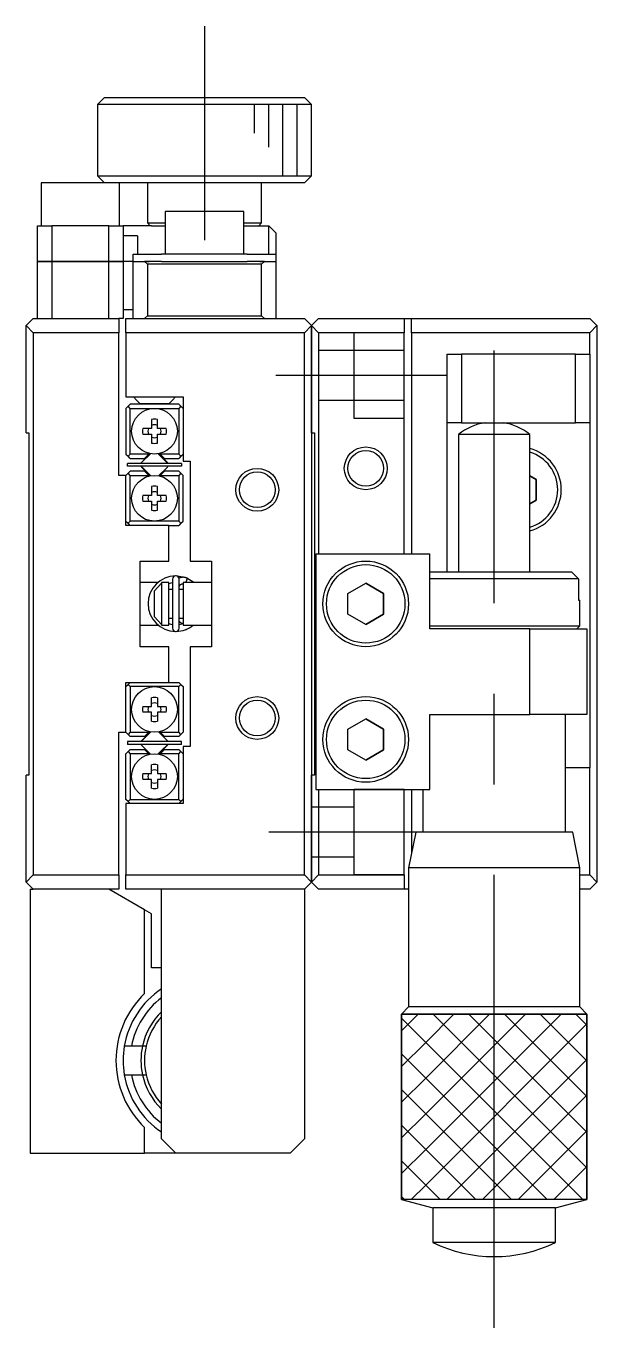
# Model space of a CAD drawing. Extents: x 196 to 549, y -29 to 204.
# Drawn here: x 232.3 to 272.3, y 59.8 to 151.1 of the extents above; entities that cross this region are included whole.
import ezdxf

# ---------------------------------------------------------------- set-up
doc = ezdxf.new("R2010")
doc.units = 0
doc.linetypes.add('CENTER', pattern=[50.8, 31.75, -6.35, 6.35, -6.35])
doc.linetypes.add('DASHED', pattern=[19.05, 12.7, -6.35])
doc.layers.get('0').update_dxf_attribs({"linetype": 'CONTINUOUS'})
doc.layers.add('CENTER', color=1, linetype='CENTER')

msp = doc.modelspace()

# ---------------------------------------------------------------- linework, layer by layer
at = {"color": 7, "linetype": 'CONTINUOUS'}
for p, q in [((237.811, 146.097), (237.311, 145.597)), ((237.811, 146.097), (251.811, 146.097)), ((251.811, 146.097), (251.811, 146.097)), ((252.311, 145.597), (251.811, 146.097)), ((252.311, 145.597), (237.311, 145.597)), ((237.311, 145.597), (237.311, 140.597)), ((252.311, 145.597), (252.311, 145.597)), ((252.311, 140.597), (252.311, 145.597)), ((237.311, 140.597), (252.311, 140.597)), ((237.311, 140.597), (237.811, 140.097)), ((251.811, 140.097), (252.311, 140.597)), ((238.861, 140.097), (233.361, 140.097)), ((233.361, 140.097), (233.361, 137.097)), ((251.811, 140.097), (238.861, 140.097)), ((240.811, 140.097), (238.861, 140.097)), ((238.861, 137.097), (238.861, 140.097)), ((248.811, 140.097), (240.811, 140.097)), ((248.811, 140.097), (240.811, 140.097)), ((240.811, 140.097), (240.811, 137.297)), ((251.811, 140.097), (248.811, 140.097)), ((248.811, 137.297), (248.811, 140.097)), ((247.561, 138.097), (242.061, 138.097)), ((242.061, 138.097), (242.061, 135.097)), ((247.561, 135.097), (247.561, 138.097)), ((233.111, 134.597), (233.111, 137.097)), ((233.111, 137.097), (234.111, 137.097)), ((234.111, 137.097), (234.111, 134.597)), ((238.111, 137.097), (234.111, 137.097)), ((238.111, 134.597), (238.111, 137.097)), ((238.111, 137.097), (239.111, 137.097)), ((239.111, 137.097), (239.111, 134.597)), ((241.111, 137.097), (239.111, 137.097)), ((240.811, 137.297), (242.061, 137.297)), ((240.811, 137.297), (241.011, 137.097)), ((241.111, 137.097), (242.061, 137.097)), ((247.561, 137.297), (248.811, 137.297)), ((247.561, 137.097), (249.311, 137.097)), ((248.611, 137.097), (248.811, 137.297)), ((249.311, 135.097), (249.311, 137.097)), ((249.311, 137.097), (249.811, 136.597)), ((240.111, 136.397), (239.111, 136.397)), ((240.111, 136.397), (240.111, 135.097)), ((249.811, 136.597), (249.811, 135.097)), ((239.811, 134.597), (239.811, 135.097)), ((239.811, 135.097), (241.811, 135.097)), ((247.811, 135.097), (241.811, 135.097)), ((247.811, 135.097), (249.811, 135.097)), ((249.811, 135.097), (249.811, 134.597)), ((234.111, 134.597), (233.111, 134.597)), ((233.111, 130.597), (233.111, 134.597)), ((233.111, 134.597), (234.111, 134.597)), ((234.111, 134.597), (238.111, 134.597)), ((234.111, 134.597), (234.111, 130.597)), ((238.111, 134.597), (234.111, 134.597)), ((239.111, 134.597), (238.111, 134.597)), ((238.111, 130.597), (238.111, 134.597)), ((238.111, 134.597), (239.111, 134.597)), ((239.111, 134.597), (239.111, 130.597)), ((239.811, 134.597), (239.111, 134.597)), ((239.811, 130.597), (239.811, 134.597)), ((239.811, 134.597), (240.611, 134.597)), ((240.811, 134.397), (240.611, 134.597)), ((240.611, 134.597), (240.939, 134.597)), ((240.939, 134.597), (240.611, 134.597)), ((248.811, 134.397), (240.811, 134.397)), ((240.811, 134.397), (240.811, 130.797)), ((241.811, 134.597), (240.939, 134.597)), ((241.811, 134.597), (247.811, 134.597)), ((248.683, 134.597), (247.811, 134.597)), ((248.683, 134.597), (249.011, 134.597)), ((249.011, 134.597), (248.683, 134.597)), ((249.011, 134.597), (248.811, 134.397)), ((248.811, 130.797), (248.811, 134.397)), ((249.011, 134.597), (249.811, 134.597)), ((249.811, 134.597), (249.811, 130.597)), ((232.311, 130.097), (232.811, 130.597)), ((232.811, 130.597), (238.811, 130.597)), ((239.111, 130.597), (238.811, 130.597)), ((238.811, 130.597), (238.811, 129.597)), ((239.811, 131.197), (239.111, 131.197)), ((239.311, 130.597), (251.811, 130.597)), ((239.311, 129.597), (239.311, 130.597)), ((240.611, 130.597), (240.811, 130.797)), ((240.811, 130.797), (248.811, 130.797)), ((248.811, 130.797), (249.011, 130.597)), ((252.311, 130.097), (251.811, 130.597)), ((252.311, 130.097), (252.811, 130.597)), ((252.811, 130.597), (258.811, 130.597)), ((258.811, 130.597), (258.811, 129.597)), ((258.811, 130.597), (259.311, 130.597)), ((259.311, 130.597), (271.811, 130.597)), ((259.311, 129.597), (259.311, 130.597)), ((272.311, 130.097), (271.811, 130.597)), ((232.311, 122.597), (232.311, 130.097)), ((232.811, 129.597), (232.311, 130.097)), ((232.811, 129.597), (232.811, 91.597)), ((238.811, 129.597), (232.811, 129.597)), ((238.811, 119.597), (238.811, 129.597)), ((239.311, 129.597), (239.311, 125.097)), ((251.811, 129.597), (239.311, 129.597)), ((251.811, 129.597), (252.311, 130.097)), ((251.811, 91.597), (251.811, 129.597)), ((252.311, 130.097), (252.311, 91.097)), ((252.311, 122.597), (252.311, 130.097)), ((252.811, 129.597), (252.311, 130.097)), ((252.811, 129.597), (252.811, 114.097)), ((258.811, 129.597), (252.811, 129.597)), ((258.811, 114.097), (258.811, 129.597)), ((271.811, 129.597), (259.311, 129.597)), ((259.311, 129.597), (259.311, 114.097)), ((271.811, 129.597), (272.311, 130.097)), ((271.811, 128.097), (271.811, 129.597)), ((272.311, 130.097), (272.311, 91.097)), ((261.811, 123.297), (261.811, 128.097)), ((261.811, 128.097), (262.811, 128.097)), ((262.811, 128.097), (262.811, 123.297)), ((270.811, 128.097), (262.811, 128.097)), ((270.811, 123.297), (270.811, 128.097)), ((270.811, 128.097), (271.811, 128.097)), ((271.811, 128.097), (271.811, 123.297)), ((239.311, 125.097), (243.311, 125.097)), ((239.83, 125.097), (240.061, 124.866)), ((242.561, 124.866), (242.792, 125.097)), ((243.311, 125.097), (243.311, 120.597)), ((239.461, 124.447), (239.311, 124.297)), ((239.311, 124.297), (239.311, 121.097)), ((239.461, 124.447), (239.611, 124.597)), ((239.611, 124.297), (239.461, 124.447)), ((243.011, 124.597), (239.611, 124.597)), ((239.611, 121.097), (239.611, 124.297)), ((239.611, 124.297), (241.311, 124.297)), ((240.061, 124.866), (240.311, 124.616)), ((242.311, 124.616), (240.311, 124.616)), ((241.311, 124.297), (243.011, 124.297)), ((242.311, 124.616), (242.561, 124.866)), ((243.011, 124.597), (243.161, 124.447)), ((243.161, 124.447), (243.011, 124.297)), ((243.011, 124.297), (243.011, 121.097)), ((243.311, 124.297), (243.161, 124.447)), ((241.111, 123.523), (241.111, 122.897)), ((241.511, 122.897), (241.511, 123.523)), ((262.811, 123.297), (261.811, 123.297)), ((261.811, 112.847), (261.811, 123.297)), ((262.811, 123.297), (270.811, 123.297)), ((271.811, 123.297), (270.811, 123.297)), ((271.811, 123.297), (271.811, 99.097)), ((232.311, 122.597), (232.511, 122.597)), ((232.511, 122.597), (232.511, 98.597)), ((241.111, 122.897), (240.485, 122.897)), ((240.485, 122.497), (241.111, 122.497)), ((241.111, 122.497), (241.111, 121.871)), ((242.137, 122.897), (241.511, 122.897)), ((241.511, 121.871), (241.511, 122.497)), ((241.511, 122.497), (242.137, 122.497)), ((252.311, 122.597), (252.511, 122.597)), ((252.511, 122.597), (252.511, 98.597)), ((267.611, 122.47), (262.611, 122.47)), ((262.611, 122.47), (262.611, 112.847)), ((267.611, 112.847), (267.611, 122.47)), ((239.311, 121.097), (239.461, 120.947)), ((239.461, 120.947), (239.611, 121.097)), ((239.611, 120.797), (239.461, 120.947)), ((240.912, 121.097), (239.611, 121.097)), ((239.611, 120.797), (240.612, 120.797)), ((241.026, 121.123), (240.41, 120.506)), ((240.912, 121.097), (240.612, 120.797)), ((240.953, 121.138), (240.912, 121.097)), ((241.824, 120.86), (241.566, 121.118)), ((242.213, 120.506), (241.596, 121.123)), ((241.71, 121.097), (241.67, 121.138)), ((243.011, 121.097), (241.71, 121.097)), ((242.01, 120.797), (241.71, 121.097)), ((242.213, 120.471), (241.824, 120.86)), ((242.01, 120.797), (243.011, 120.797)), ((243.011, 121.097), (243.161, 120.947)), ((243.161, 120.947), (243.011, 120.797)), ((243.161, 120.947), (243.311, 121.097)), ((243.311, 120.597), (243.811, 120.597)), ((243.811, 120.597), (243.811, 113.597)), ((239.311, 119.597), (238.811, 119.597)), ((239.461, 119.747), (239.311, 119.597)), ((239.311, 116.097), (239.311, 119.597)), ((239.411, 120.247), (239.411, 120.447)), ((243.211, 120.447), (239.411, 120.447)), ((243.211, 120.247), (239.411, 120.247)), ((239.461, 119.747), (239.611, 119.897)), ((239.611, 119.597), (239.461, 119.747)), ((240.612, 119.897), (239.611, 119.897)), ((239.611, 116.397), (239.611, 119.597)), ((239.611, 119.597), (240.912, 119.597)), ((240.41, 120.223), (241.056, 119.577)), ((240.41, 120.188), (241.026, 119.572)), ((240.612, 119.897), (240.912, 119.597)), ((240.912, 119.597), (240.953, 119.556)), ((241.596, 119.572), (242.213, 120.188)), ((241.67, 119.556), (241.71, 119.597)), ((241.71, 119.597), (242.01, 119.897)), ((241.71, 119.597), (243.011, 119.597)), ((243.011, 119.897), (242.01, 119.897)), ((243.011, 119.897), (243.161, 119.747)), ((243.161, 119.747), (243.011, 119.597)), ((243.011, 119.597), (243.011, 116.397)), ((243.311, 119.597), (243.161, 119.747)), ((243.211, 120.447), (243.211, 120.247)), ((243.311, 116.397), (243.311, 119.597)), ((267.611, 119.579), (268.061, 119.319)), ((268.061, 119.319), (267.611, 119.579)), ((241.111, 118.823), (241.111, 118.197)), ((241.511, 118.197), (241.511, 118.823)), ((268.061, 119.319), (268.061, 117.875)), ((268.061, 117.875), (268.061, 119.319)), ((241.111, 118.197), (240.485, 118.197)), ((240.485, 117.797), (241.111, 117.797)), ((241.111, 117.797), (241.111, 117.171)), ((242.137, 118.197), (241.511, 118.197)), ((241.511, 117.171), (241.511, 117.797)), ((241.511, 117.797), (242.137, 117.797)), ((268.061, 117.875), (267.611, 117.616)), ((267.611, 117.616), (268.061, 117.875)), ((239.311, 116.397), (239.461, 116.247)), ((242.311, 116.097), (239.311, 116.097)), ((239.461, 116.247), (239.611, 116.397)), ((239.611, 116.097), (239.461, 116.247)), ((241.311, 116.397), (239.611, 116.397)), ((243.011, 116.397), (241.311, 116.397)), ((242.311, 116.097), (243.011, 116.097)), ((242.311, 113.597), (242.311, 116.097)), ((243.011, 116.397), (243.161, 116.247)), ((243.161, 116.247), (243.011, 116.097)), ((243.161, 116.247), (243.311, 116.397)), ((252.611, 114.097), (252.611, 97.597)), ((252.611, 114.097), (260.611, 114.097)), ((260.611, 108.847), (260.611, 114.097)), ((240.311, 113.597), (242.311, 113.597)), ((240.311, 111.672), (240.311, 113.597)), ((243.811, 113.597), (245.311, 113.597)), ((245.311, 113.597), (245.311, 107.597)), ((242.582, 112.338), (242.582, 108.888)), ((243.596, 112.395), (242.837, 112.561)), ((243.034, 112.407), (243.023, 112.403)), ((243.032, 108.888), (243.032, 112.338)), ((243.067, 112.42), (243.034, 112.407)), ((243.101, 112.431), (243.067, 112.42)), ((243.136, 112.44), (243.101, 112.431)), ((243.17, 112.447), (243.136, 112.44)), ((243.206, 112.453), (243.17, 112.447)), ((243.241, 112.457), (243.206, 112.453)), ((243.277, 112.459), (243.241, 112.457)), ((243.312, 112.459), (243.277, 112.459)), ((243.348, 112.458), (243.312, 112.459)), ((243.384, 112.455), (243.348, 112.458)), ((243.419, 112.45), (243.384, 112.455)), ((243.454, 112.443), (243.419, 112.45)), ((243.489, 112.435), (243.454, 112.443)), ((243.523, 112.424), (243.489, 112.435)), ((243.597, 112.395), (243.497, 112.097)), ((243.557, 112.412), (243.523, 112.424)), ((243.555, 112.251), (243.549, 112.234)), ((243.561, 112.268), (243.555, 112.251)), ((243.588, 112.4), (243.557, 112.412)), ((243.567, 112.284), (243.561, 112.268)), ((243.572, 112.3), (243.567, 112.284)), ((243.577, 112.315), (243.572, 112.3)), ((243.581, 112.328), (243.577, 112.315)), ((243.585, 112.341), (243.581, 112.328)), ((243.588, 112.353), (243.585, 112.341)), ((243.586, 112.4), (243.589, 112.399)), ((244.069, 112.097), (243.588, 112.399)), ((243.59, 112.364), (243.588, 112.353)), ((243.589, 112.399), (243.591, 112.397)), ((243.591, 112.373), (243.59, 112.364)), ((243.591, 112.397), (243.592, 112.393)), ((243.592, 112.381), (243.591, 112.373)), ((243.592, 112.393), (243.593, 112.388)), ((243.593, 112.388), (243.592, 112.381)), ((243.621, 112.384), (243.596, 112.395)), ((260.611, 112.847), (270.52, 112.847)), ((271.027, 112.347), (260.611, 112.347)), ((270.52, 112.847), (271.027, 112.347)), ((271.027, 112.347), (271.027, 110.847)), ((241.545, 112.097), (240.311, 112.097)), ((240.311, 109.522), (240.311, 111.672)), ((241.311, 111.514), (241.811, 112.043)), ((241.311, 109.681), (241.311, 111.514)), ((241.811, 112.097), (241.811, 112.043)), ((242.311, 112.097), (241.811, 112.097)), ((241.811, 112.043), (241.811, 109.151)), ((242.311, 109.097), (242.311, 112.097)), ((242.311, 112.029), (242.582, 112.097)), ((242.582, 111.597), (242.311, 111.597)), ((243.032, 111.734), (243.033, 111.747)), ((243.311, 111.597), (243.032, 111.597)), ((243.033, 111.747), (243.034, 111.76)), ((243.034, 111.76), (243.035, 111.774)), ((243.035, 111.774), (243.037, 111.787)), ((243.037, 111.787), (243.04, 111.8)), ((243.04, 111.8), (243.044, 111.813)), ((243.044, 111.813), (243.048, 111.826)), ((243.048, 111.826), (243.053, 111.839)), ((243.053, 111.839), (243.058, 111.851)), ((243.058, 111.851), (243.064, 111.863)), ((243.064, 111.863), (243.07, 111.875)), ((243.07, 111.875), (243.077, 111.886)), ((243.077, 111.886), (243.085, 111.898)), ((243.085, 111.898), (243.093, 111.908)), ((243.093, 111.908), (243.102, 111.919)), ((243.102, 111.919), (243.111, 111.928)), ((243.111, 111.928), (243.121, 111.938)), ((243.121, 111.938), (243.131, 111.947)), ((243.131, 111.947), (243.141, 111.955)), ((243.141, 111.955), (243.152, 111.963)), ((243.152, 111.963), (243.164, 111.97)), ((243.164, 111.97), (243.176, 111.977)), ((243.176, 111.977), (243.188, 111.983)), ((243.188, 111.983), (243.2, 111.989)), ((243.2, 111.989), (243.213, 111.994)), ((243.213, 111.994), (243.226, 111.998)), ((243.226, 111.998), (243.239, 112.002)), ((243.239, 112.002), (243.252, 112.005)), ((243.252, 112.005), (243.265, 112.007)), ((243.265, 112.007), (243.279, 112.008)), ((243.279, 112.008), (243.292, 112.009)), ((243.292, 112.009), (243.306, 112.009)), ((243.306, 112.009), (243.311, 112.009)), ((243.311, 112.097), (243.311, 109.097)), ((245.311, 112.097), (243.311, 112.097)), ((243.495, 112.113), (243.487, 112.097)), ((243.503, 112.13), (243.495, 112.113)), ((243.511, 112.147), (243.503, 112.13)), ((243.519, 112.164), (243.511, 112.147)), ((243.527, 112.182), (243.519, 112.164)), ((243.534, 112.199), (243.527, 112.182)), ((243.542, 112.217), (243.534, 112.199)), ((243.549, 112.234), (243.542, 112.217)), ((254.861, 111.319), (256.111, 112.041)), ((256.111, 112.041), (257.361, 111.319)), ((257.361, 111.319), (256.111, 112.041)), ((254.861, 109.875), (254.861, 111.319)), ((257.361, 111.319), (257.361, 109.875)), ((257.361, 109.875), (257.361, 111.319)), ((271.027, 110.847), (271.111, 110.847)), ((271.111, 109.047), (271.111, 110.847)), ((240.311, 107.597), (240.311, 109.522)), ((241.811, 109.151), (241.311, 109.681)), ((242.311, 109.597), (242.582, 109.597)), ((243.032, 109.597), (243.311, 109.597)), ((256.111, 109.154), (254.861, 109.875)), ((257.361, 109.875), (256.111, 109.154)), ((256.111, 109.154), (257.361, 109.875)), ((240.311, 109.097), (241.583, 109.097)), ((241.583, 109.097), (241.583, 109.097)), ((241.583, 109.097), (241.583, 109.097)), ((241.811, 109.151), (241.811, 109.097)), ((241.811, 109.097), (242.311, 109.097)), ((242.582, 109.129), (242.311, 109.196)), ((243.032, 109.484), (243.032, 109.491)), ((243.033, 109.471), (243.032, 109.484)), ((243.311, 109.199), (243.032, 109.129)), ((243.034, 109.457), (243.033, 109.471)), ((243.036, 109.444), (243.034, 109.457)), ((243.039, 109.431), (243.036, 109.444)), ((243.042, 109.418), (243.039, 109.431)), ((243.046, 109.405), (243.042, 109.418)), ((243.051, 109.392), (243.046, 109.405)), ((243.056, 109.379), (243.051, 109.392)), ((243.061, 109.367), (243.056, 109.379)), ((243.068, 109.355), (243.061, 109.367)), ((243.075, 109.344), (243.068, 109.355)), ((243.082, 109.332), (243.075, 109.344)), ((243.09, 109.321), (243.082, 109.332)), ((243.099, 109.311), (243.09, 109.321)), ((243.108, 109.301), (243.099, 109.311)), ((243.117, 109.291), (243.108, 109.301)), ((243.127, 109.282), (243.117, 109.291)), ((243.138, 109.273), (243.127, 109.282)), ((243.149, 109.265), (243.138, 109.273)), ((243.16, 109.258), (243.149, 109.265)), ((243.172, 109.251), (243.16, 109.258)), ((243.184, 109.244), (243.172, 109.251)), ((243.196, 109.238), (243.184, 109.244)), ((243.209, 109.233), (243.196, 109.238)), ((243.221, 109.229), (243.209, 109.233)), ((243.234, 109.225), (243.221, 109.229)), ((243.248, 109.222), (243.234, 109.225)), ((243.261, 109.219), (243.248, 109.222)), ((243.275, 109.218), (243.261, 109.219)), ((243.288, 109.217), (243.275, 109.218)), ((243.302, 109.216), (243.288, 109.217)), ((243.311, 109.216), (243.302, 109.216)), ((243.311, 109.097), (245.311, 109.097)), ((243.525, 108.802), (243.527, 108.803)), ((243.527, 108.803), (243.529, 108.803)), ((243.529, 108.803), (243.532, 108.804)), ((243.532, 108.804), (243.537, 108.806)), ((243.537, 108.806), (243.539, 108.807)), ((243.539, 108.807), (243.542, 108.808)), ((243.542, 108.808), (243.588, 108.826)), ((243.584, 108.826), (243.586, 108.826)), ((243.588, 108.826), (243.586, 108.826)), ((243.586, 108.826), (243.586, 108.826)), ((243.588, 108.827), (243.609, 108.837)), ((243.589, 108.826), (243.588, 108.826)), ((260.611, 109.047), (271.111, 109.047)), ((267.611, 108.847), (260.611, 108.847)), ((267.611, 102.847), (267.611, 108.847)), ((267.611, 108.847), (271.611, 108.847)), ((270.911, 108.847), (271.111, 109.047)), ((271.611, 108.847), (271.611, 102.847)), ((242.311, 107.597), (240.311, 107.597)), ((242.311, 105.097), (242.311, 107.597)), ((243.811, 107.597), (243.811, 100.597)), ((245.311, 107.597), (243.811, 107.597)), ((239.311, 105.097), (242.311, 105.097)), ((239.311, 101.597), (239.311, 105.097)), ((239.311, 104.797), (239.461, 104.947)), ((239.611, 105.097), (239.461, 104.947)), ((239.461, 104.947), (239.611, 104.797)), ((242.311, 105.097), (243.011, 105.097)), ((243.161, 104.947), (243.011, 105.097)), ((243.011, 104.797), (243.161, 104.947)), ((243.161, 104.947), (243.311, 104.797)), ((239.611, 104.797), (239.611, 101.597)), ((241.311, 104.797), (239.611, 104.797)), ((243.011, 104.797), (241.311, 104.797)), ((243.011, 101.597), (243.011, 104.797)), ((243.311, 104.797), (243.311, 101.597)), ((240.485, 103.397), (241.111, 103.397)), ((241.111, 103.397), (241.111, 104.023)), ((241.511, 104.023), (241.511, 103.397)), ((241.511, 103.397), (242.137, 103.397)), ((241.111, 102.997), (240.485, 102.997)), ((241.111, 102.371), (241.111, 102.997)), ((241.511, 102.997), (241.511, 102.371)), ((242.137, 102.997), (241.511, 102.997)), ((254.861, 101.819), (256.111, 102.541)), ((256.111, 102.541), (257.361, 101.819)), ((257.361, 101.819), (256.111, 102.541)), ((260.611, 102.847), (267.611, 102.847)), ((260.611, 97.597), (260.611, 102.847)), ((271.611, 102.847), (267.611, 102.847)), ((270.111, 94.597), (270.111, 102.847)), ((238.811, 101.597), (239.311, 101.597)), ((238.811, 91.597), (238.811, 101.597)), ((239.461, 101.447), (239.311, 101.597)), ((239.611, 101.597), (239.461, 101.447)), ((239.461, 101.447), (239.611, 101.297)), ((239.611, 101.597), (240.912, 101.597)), ((240.612, 101.297), (239.611, 101.297)), ((241.026, 101.623), (240.41, 101.006)), ((240.41, 100.971), (241.056, 101.618)), ((240.612, 101.297), (240.912, 101.597)), ((240.912, 101.597), (240.953, 101.638)), ((242.213, 101.006), (241.596, 101.623)), ((241.67, 101.638), (241.71, 101.597)), ((241.71, 101.597), (243.011, 101.597)), ((241.71, 101.597), (242.01, 101.297)), ((243.011, 101.297), (242.01, 101.297)), ((243.161, 101.447), (243.011, 101.597)), ((243.011, 101.297), (243.161, 101.447)), ((243.311, 101.597), (243.161, 101.447)), ((254.861, 100.375), (254.861, 101.819)), ((257.361, 101.819), (257.361, 100.375)), ((257.361, 100.375), (257.361, 101.819)), ((239.411, 100.947), (239.411, 100.747)), ((243.211, 100.947), (239.411, 100.947)), ((243.211, 100.747), (239.411, 100.747)), ((239.611, 100.397), (239.461, 100.247)), ((239.611, 100.397), (240.612, 100.397)), ((240.41, 100.688), (241.026, 100.072)), ((240.912, 100.097), (240.612, 100.397)), ((241.596, 100.072), (242.213, 100.688)), ((242.01, 100.397), (241.71, 100.097)), ((242.213, 100.723), (241.824, 100.334)), ((242.01, 100.397), (243.011, 100.397)), ((243.161, 100.247), (243.011, 100.397)), ((243.211, 100.747), (243.211, 100.947)), ((243.811, 100.597), (243.311, 100.597)), ((243.311, 100.597), (243.311, 96.597)), ((256.111, 99.654), (254.861, 100.375)), ((257.361, 100.375), (256.111, 99.654)), ((256.111, 99.654), (257.361, 100.375)), ((239.311, 100.097), (239.461, 100.247)), ((239.311, 96.897), (239.311, 100.097)), ((239.461, 100.247), (239.611, 100.097)), ((239.611, 100.097), (239.611, 96.897)), ((240.912, 100.097), (239.611, 100.097)), ((240.953, 100.056), (240.912, 100.097)), ((241.824, 100.334), (241.566, 100.077)), ((241.71, 100.097), (241.67, 100.056)), ((243.011, 100.097), (241.71, 100.097)), ((243.011, 100.097), (243.161, 100.247)), ((243.011, 96.897), (243.011, 100.097)), ((243.161, 100.247), (243.311, 100.097)), ((232.311, 91.097), (232.311, 98.597)), ((232.511, 98.597), (232.311, 98.597)), ((240.485, 98.697), (241.111, 98.697)), ((241.111, 98.697), (241.111, 99.323)), ((241.511, 99.323), (241.511, 98.697)), ((241.511, 98.697), (242.137, 98.697)), ((252.311, 91.097), (252.311, 98.597)), ((252.511, 98.597), (252.311, 98.597)), ((271.811, 99.097), (270.111, 99.097)), ((271.811, 91.597), (271.811, 99.097)), ((241.111, 98.297), (240.485, 98.297)), ((241.111, 97.671), (241.111, 98.297)), ((242.137, 98.297), (241.511, 98.297)), ((241.511, 98.297), (241.511, 97.671)), ((239.461, 96.747), (239.311, 96.897)), ((239.611, 96.897), (239.461, 96.747)), ((239.461, 96.747), (239.611, 96.597)), ((239.611, 96.897), (241.311, 96.897)), ((241.311, 96.897), (243.011, 96.897)), ((243.161, 96.747), (243.011, 96.897)), ((243.011, 96.597), (243.161, 96.747)), ((243.311, 96.897), (243.161, 96.747)), ((252.611, 97.597), (260.611, 97.597)), ((252.811, 97.597), (252.811, 91.597)), ((258.811, 91.597), (258.811, 97.597)), ((259.311, 97.597), (259.311, 93.097)), ((260.111, 97.597), (260.111, 94.597)), ((239.311, 96.597), (239.311, 91.597)), ((243.311, 96.597), (239.311, 96.597)), ((259.611, 94.597), (259.111, 92.097)), ((270.611, 94.597), (259.611, 94.597)), ((271.111, 92.097), (270.611, 94.597)), ((232.311, 91.097), (232.811, 91.597)), ((232.811, 91.597), (238.811, 91.597)), ((238.811, 91.597), (238.811, 90.597)), ((239.311, 91.597), (251.811, 91.597)), ((239.311, 90.597), (239.311, 91.597)), ((252.311, 91.097), (251.811, 91.597)), ((252.311, 91.097), (252.811, 91.597)), ((252.811, 91.597), (258.811, 91.597)), ((258.811, 91.597), (258.811, 90.597)), ((271.111, 92.097), (259.111, 92.097)), ((259.111, 92.097), (259.111, 82.347)), ((271.111, 82.347), (271.111, 92.097)), ((271.111, 91.597), (271.811, 91.597)), ((272.311, 91.097), (271.811, 91.597)), ((232.811, 90.597), (232.311, 91.097)), ((232.611, 90.597), (232.611, 72.097)), ((232.611, 90.597), (232.811, 90.597)), ((238.811, 90.597), (232.811, 90.597)), ((240.611, 89.154), (238.111, 90.597)), ((251.811, 90.597), (239.311, 90.597)), ((241.811, 73.097), (241.811, 90.597)), ((251.811, 90.597), (252.311, 91.097)), ((251.811, 90.597), (251.811, 73.097)), ((252.811, 90.597), (252.311, 91.097)), ((258.811, 90.597), (252.811, 90.597)), ((259.111, 90.597), (258.811, 90.597)), ((271.811, 90.597), (271.111, 90.597)), ((271.811, 90.597), (272.311, 91.097)), ((240.611, 83.288), (240.611, 89.154)), ((241.111, 88.865), (240.611, 89.154)), ((241.111, 85.097), (241.111, 88.865)), ((241.811, 85.097), (241.111, 85.097)), ((259.111, 82.347), (258.611, 81.847)), ((271.111, 82.347), (259.111, 82.347)), ((271.611, 81.847), (271.111, 82.347)), ((258.611, 68.847), (258.611, 81.847)), ((258.611, 81.847), (271.611, 81.847)), ((271.611, 81.847), (271.611, 68.847)), ((239.703, 79.597), (239.195, 79.597)), ((240.468, 79.597), (239.195, 79.597)), ((240.468, 79.597), (239.703, 79.597)), ((240.724, 79.597), (240.468, 79.597)), ((239.195, 77.597), (239.703, 77.597)), ((239.703, 77.597), (240.468, 77.597)), ((240.468, 77.597), (240.724, 77.597)), ((240.611, 72.097), (240.611, 73.907)), ((241.811, 73.097), (242.811, 72.097)), ((250.811, 72.097), (251.811, 73.097)), ((232.611, 72.097), (240.611, 72.097)), ((242.811, 72.097), (240.611, 72.097)), ((250.811, 72.097), (242.811, 72.097)), ((258.611, 68.847), (260.811, 68.258)), ((271.611, 68.847), (258.611, 68.847)), ((269.411, 68.258), (271.611, 68.847)), ((269.411, 68.258), (260.811, 68.258)), ((260.811, 68.258), (260.811, 65.847)), ((269.411, 65.847), (269.411, 68.258)), ((269.411, 65.847), (260.811, 65.847))]:
    msp.add_line(p, q, dxfattribs=at)
at = {"color": 3, "linetype": 'CONTINUOUS'}
for p, q in [((248.311, 143.597), (248.311, 145.597)), ((249.311, 142.597), (249.311, 145.597)), ((250.311, 140.597), (250.311, 145.597)), ((251.311, 140.597), (251.311, 145.597)), ((271.611, 81.847), (258.611, 81.847)), ((258.611, 81.847), (258.611, 68.847)), ((259.794, 81.847), (258.611, 80.664)), ((258.611, 81.564), (260.311, 79.864)), ((262.294, 81.847), (260.311, 79.864)), ((264.794, 81.847), (260.311, 77.364)), ((267.294, 81.847), (260.311, 74.864)), ((269.794, 81.847), (260.311, 72.364)), ((260.828, 81.847), (271.611, 71.064)), ((263.328, 81.847), (271.611, 73.564)), ((265.828, 81.847), (271.611, 76.064)), ((268.328, 81.847), (271.611, 78.564)), ((270.828, 81.847), (271.611, 81.064)), ((271.611, 68.847), (271.611, 81.847)), ((271.611, 81.164), (260.311, 69.864)), ((260.311, 79.864), (258.611, 78.164)), ((260.311, 79.864), (271.328, 68.847)), ((258.611, 79.064), (260.311, 77.364)), ((271.611, 78.664), (261.794, 68.847)), ((260.311, 77.364), (258.611, 75.664)), ((260.311, 77.364), (268.828, 68.847)), ((258.611, 76.564), (260.311, 74.864)), ((271.611, 76.164), (264.294, 68.847)), ((260.311, 74.864), (258.611, 73.164)), ((260.311, 74.864), (266.328, 68.847)), ((258.611, 74.064), (260.311, 72.364)), ((271.611, 73.664), (266.794, 68.847)), ((260.311, 72.364), (258.611, 70.664)), ((260.311, 72.364), (263.828, 68.847)), ((258.611, 71.564), (260.311, 69.864)), ((271.611, 71.164), (269.294, 68.847)), ((260.311, 69.864), (259.294, 68.847)), ((260.311, 69.864), (261.328, 68.847)), ((258.611, 69.064), (258.828, 68.847)), ((271.611, 68.847), (258.611, 68.847))]:
    msp.add_line(p, q, dxfattribs=at)
at = {"color": 3, "linetype": 'DASHED'}
for p, q in [((255.311, 123.597), (255.311, 129.597)), ((258.811, 129.597), (255.311, 129.597)), ((258.811, 128.347), (252.811, 128.347)), ((258.811, 124.847), (252.811, 124.847)), ((258.811, 123.597), (255.311, 123.597)), ((255.311, 91.597), (255.311, 97.597)), ((258.811, 97.597), (255.311, 97.597)), ((255.311, 96.347), (252.311, 96.347)), ((255.311, 92.847), (252.311, 92.847)), ((258.811, 91.597), (255.311, 91.597))]:
    msp.add_line(p, q, dxfattribs=at)
at = {"color": 7, "linetype": 'CONTINUOUS'}
for centre, radius in [((241.311, 122.697), 1.6), ((256.111, 120.097), 1.25), ((241.311, 117.997), 1.6), ((248.511, 118.597), 1.25), ((256.111, 110.597), 3), ((256.111, 110.597), 2.75), ((241.311, 103.197), 1.6), ((256.111, 101.097), 3), ((248.511, 102.597), 1.25), ((256.111, 101.097), 2.75), ((241.311, 98.497), 1.6)]:
    msp.add_circle(centre, radius, dxfattribs=at)
at = {"color": 3, "linetype": 'CONTINUOUS'}
for centre in [(256.111, 120.097), (248.511, 118.597), (248.511, 102.597)]:
    msp.add_circle(centre, 1.5, dxfattribs=at)
at = {"color": 7, "linetype": 'CONTINUOUS'}
for centre, radius, start, end in [((241.311, 122.697), 0.85, 76.39104, 103.60896), ((265.111, 119.347), 4, 99.068, 128.68217), ((265.111, 119.347), 4, 51.3178, 80.932), ((241.311, 122.697), 0.85, 166.39104, 193.60896), ((241.311, 122.697), 0.459, 154.18608, 205.81392), ((241.311, 122.697), 0.459, 64.18608, 115.81392), ((241.311, 122.697), 0.459, 244.18608, 295.81392), ((241.311, 122.697), 0.459, 334.18608, 25.81392), ((241.311, 122.697), 0.85, 346.39104, 13.60896), ((241.311, 122.697), 0.85, 256.39104, 283.60896), ((266.811, 118.597), 3, 0, 74.53407), ((240.551, 120.365), 0.2, 135, 155.69388), ((242.071, 120.365), 0.2, 24.30612, 45), ((242.071, 120.329), 0.2, 36.04272, 45), ((266.811, 118.597), 2.75, 0, 73.0877), ((240.551, 120.329), 0.2, 204.30612, 225), ((240.551, 120.365), 0.2, 216.04272, 225), ((242.071, 120.329), 0.2, 315, 335.69388), ((241.311, 117.997), 0.85, 76.39104, 103.60896), ((241.311, 117.997), 0.85, 166.39104, 193.60896), ((241.311, 117.997), 0.459, 154.18608, 205.81392), ((241.311, 117.997), 0.459, 64.18608, 115.81392), ((241.311, 117.997), 0.459, 334.18608, 25.81392), ((241.311, 117.997), 0.85, 346.39104, 13.60896), ((266.811, 118.597), 2.75, 286.9123, 0), ((266.811, 118.597), 3, 285.46593, 0), ((241.311, 117.997), 0.459, 244.18608, 295.81392), ((241.311, 117.997), 0.85, 256.39104, 283.60896), ((242.807, 110.613), 1.949, 90.74726, 269.15743), ((242.807, 112.338), 0.225, 0, 180), ((242.807, 108.888), 0.225, 180, 0), ((242.805, 110.619), 1.955, 270.93643, 308.86788), ((241.311, 103.197), 0.85, 76.39104, 103.60896), ((241.311, 103.197), 0.85, 166.39104, 193.60896), ((241.311, 103.197), 0.459, 154.18608, 205.81392), ((241.311, 103.197), 0.459, 64.18608, 115.81392), ((241.311, 103.197), 0.459, 334.18608, 25.81392), ((241.311, 103.197), 0.85, 346.39104, 13.60896), ((241.311, 103.197), 0.459, 244.18608, 295.81392), ((241.311, 103.197), 0.85, 256.39104, 283.60896), ((240.551, 100.865), 0.2, 135, 155.69388), ((240.551, 100.829), 0.2, 204.30612, 225), ((240.551, 100.829), 0.2, 135, 143.95728), ((242.071, 100.865), 0.2, 24.30612, 45), ((242.071, 100.829), 0.2, 315, 335.69388), ((242.071, 100.865), 0.2, 315, 323.95728), ((241.311, 98.497), 0.85, 166.39104, 193.60896), ((241.311, 98.497), 0.459, 154.18608, 205.81392), ((241.311, 98.497), 0.85, 76.39104, 103.60896), ((241.311, 98.497), 0.459, 64.18608, 115.81392), ((241.311, 98.497), 0.459, 334.18608, 25.81392), ((241.311, 98.497), 0.85, 346.39104, 13.60896), ((241.311, 98.497), 0.459, 244.18608, 295.81392), ((241.311, 98.497), 0.85, 256.39104, 283.60896), ((245.111, 78.597), 6.5, 133.81306, 226.18694), ((245.111, 78.597), 6, 123.36701, 170.40593), ((245.111, 78.597), 5.5, 126.8699, 169.52432), ((245.111, 78.597), 4.75, 134.00625, 167.8468), ((245.111, 78.597), 4.5, 137.16657, 167.16041), ((245.111, 78.597), 6, 170.40593, 189.59407), ((245.111, 78.597), 4.75, 167.8468, 192.1532), ((245.111, 78.597), 6, 189.59407, 236.63299), ((245.111, 78.597), 5.5, 190.47568, 233.1301), ((245.111, 78.597), 4.75, 192.1532, 225.99375), ((245.111, 78.597), 4.5, 192.83959, 222.83343), ((265.111, 74.592), 9.745, 243.81621, 296.1838)]:
    msp.add_arc(centre, radius, start, end, dxfattribs=at)
at = {"color": 3, "linetype": 'CONTINUOUS'}
for radius, start, end in [(4.75, 134.00625, 167.8468), (4.5, 137.16657, 167.16041), (4.5, 167.16041, 192.83959), (4.75, 192.1532, 225.99375), (4.5, 192.83959, 222.83343)]:
    msp.add_arc((245.111, 78.597), radius, start, end, dxfattribs=at)
at = {"layer": 'CENTER', "color": 1, "linetype": 'CENTER'}
for p, q in [((244.811, 151.097), (244.811, 136.097)), ((265.111, 59.847), (265.111, 128.347)), ((261.811, 126.597), (249.811, 126.597)), ((261.811, 94.597), (249.311, 94.597))]:
    msp.add_line(p, q, dxfattribs=at)

doc.saveas('drawing.dxf')
